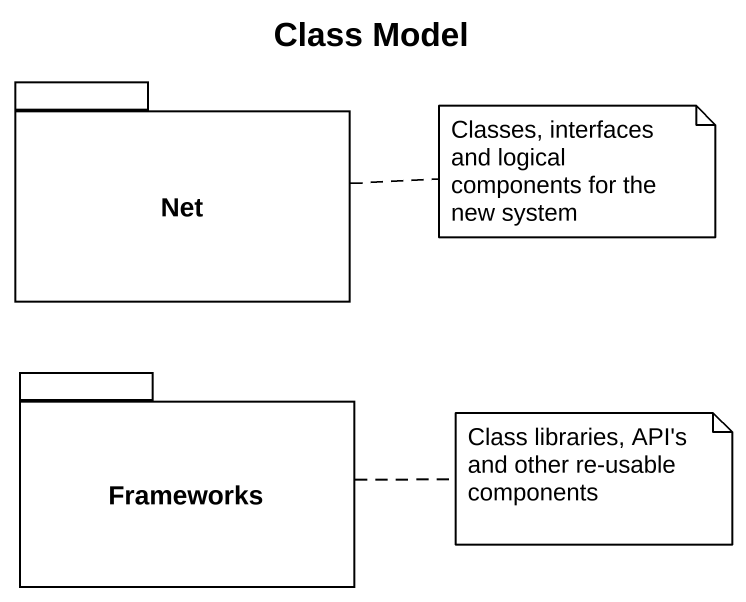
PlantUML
@startuml
title Class Model
package Net {
}
package Frameworks {
}
note right of Net : Classes, interfaces and logical components for the new system
note right of Frameworks : Class libraries, API's and other re-usable components
@enduml
